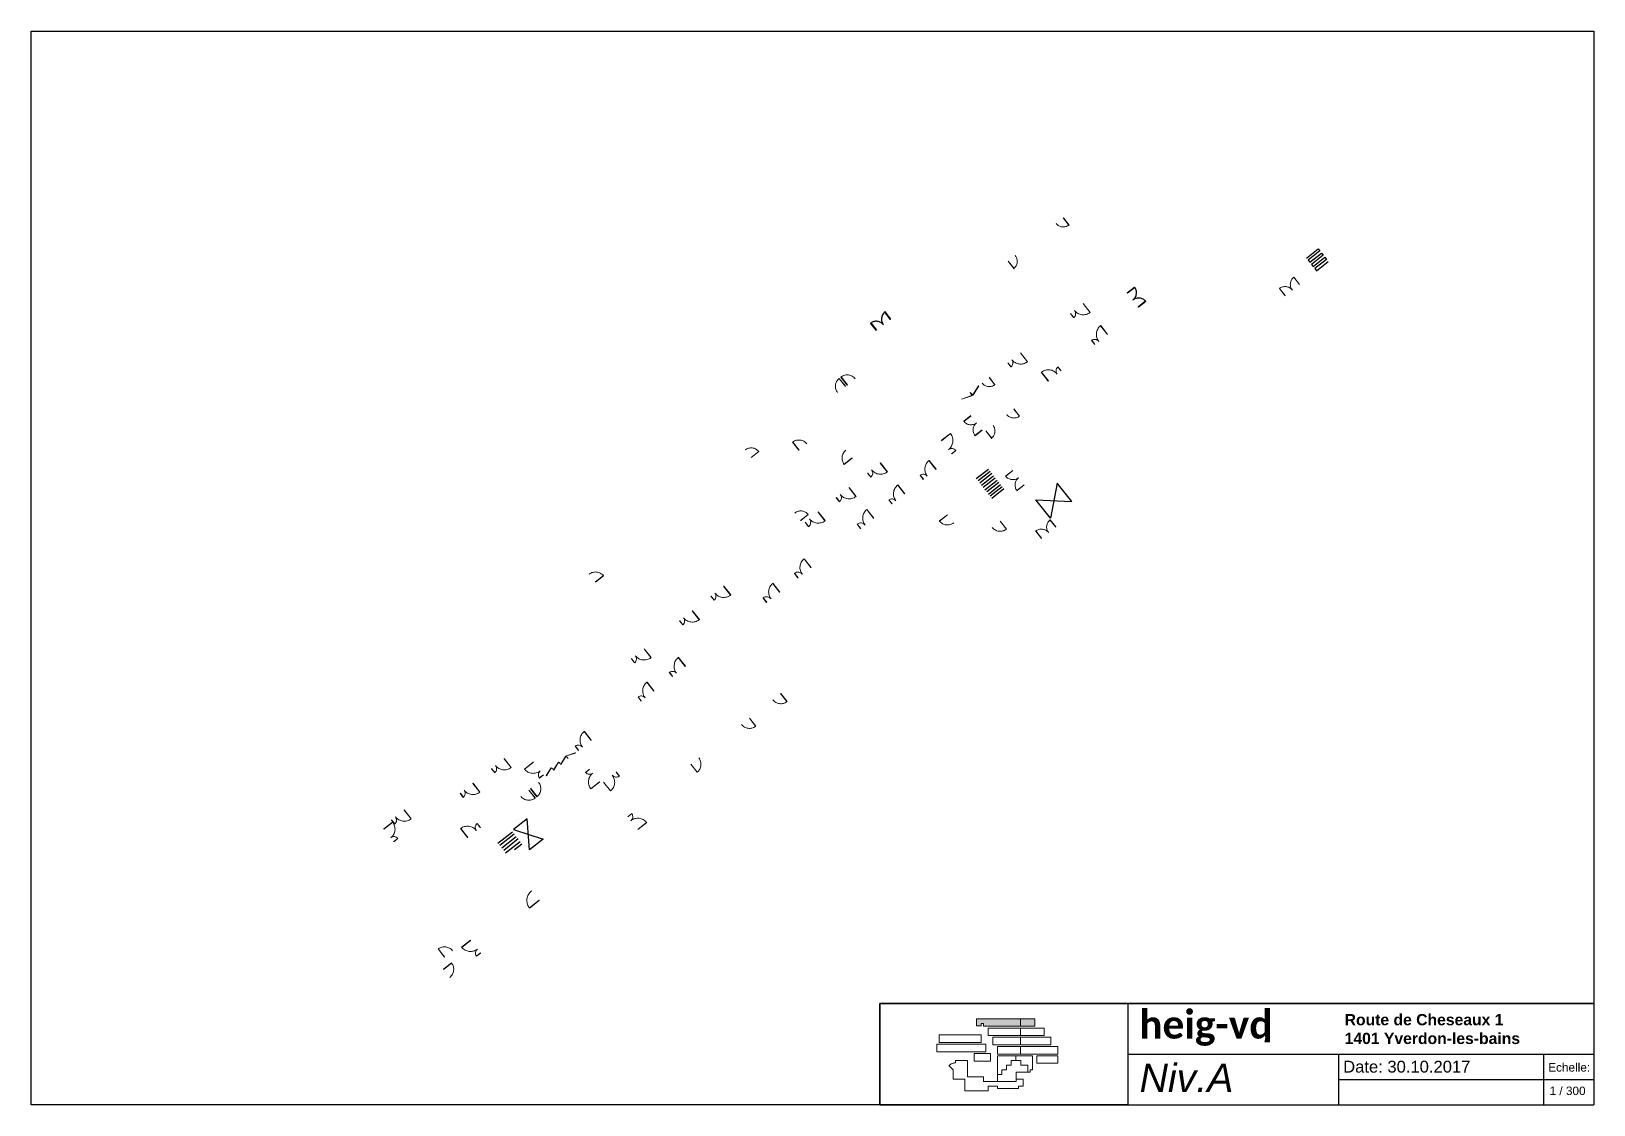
# Paper-space layout 'Cartouche A3' of a CAD drawing. Header units: metres, sheet in millimetres. Extents: x -54 to 354, y -39 to 242.
# The model-space entities are those that its viewports show. They can reach past a viewport. Long polylines and large blocks are cut down to what shows.
import ezdxf

# ---------------------------------------------------------------- set-up
doc = ezdxf.new("R2010")
doc.units = ezdxf.units.M
doc.header["$LTSCALE"] = 5080
for name, color, linetype in [('Axe batim.', 7, 'Continuous'), ('Detection incendie', 7, 'Continuous'), ('Gabarit', 7, 'Continuous'), ('HEIG-PORTES', 130, 'Continuous'), ('pourtour', 7, 'Continuous')]:
    doc.layers.add(name, color=color, linetype=linetype)
doc.styles.get("Standard").update_dxf_attribs({"font": 'arial.ttf', "height": 63})

# ---------------------------------------------------------------- blocks, each defined once
blk = doc.blocks.new('date')
at = {"layer": 'Gabarit', "color": 7, "linetype": 'Continuous', "lineweight": 0, "insert": (0, -3.29), "char_height": 3.1, "width": 53.4859, "attachment_point": 4}
blk.add_mtext(' Date: 30.10.2017', dxfattribs=at)
blk = doc.blocks.new('pourtour')
at = {"layer": 'Detection incendie', "linetype": 'Continuous', "lineweight": 0, "flags": 128}
blk.add_lwpolyline([(21.9, 4.35), (25.4, 4.35), (25.4, 4.78)], dxfattribs=at)
at = {"layer": 'pourtour', "linetype": 'Continuous', "lineweight": 0}
blk.add_line((25.36, 8.25), (25.36, 9.11), dxfattribs=at)
at = {"layer": 'pourtour', "linetype": 'Continuous', "lineweight": 0, "flags": 128}
for points in [[(19.3, 14.65), (28.86, 14.65), (28.86, 16.05), (18, 16.05), (18, 14.71), (18.9, 14.71), (18.9, 15.15), (19.3, 15.15), (19.3, 14.65)], [(26.23, 14.65), (26.23, 16.05)], [(11.06, 13.01), (18.9, 13.01), (18.9, 11.61), (11.06, 11.61), (11.06, 13.01)], [(20.16, 12.91), (20.16, 14.31), (30.6, 14.31), (30.6, 12.91), (20.16, 12.91)], [(21.03, 12.58), (31.9, 12.58), (31.9, 11.18), (21.03, 11.18), (21.03, 12.58)], [(26.23, 14.31), (26.23, 12.91)], [(26.23, 12.58), (26.23, 11.18)], [(10.63, 11.28), (19.76, 11.28), (19.76, 9.88), (10.63, 9.88), (10.63, 11.28)], [(17.56, 8.15), (17.56, 9.55), (20.63, 9.55), (20.63, 8.15), (17.56, 8.15)], [(33.2, 10.85), (21.9, 10.85), (21.9, 9.45), (33.2, 9.45), (33.2, 10.85)], [(26.23, 9.45), (26.23, 10.85)], [(29.26, 7.78), (29.26, 9.11), (33.2, 9.11), (33.2, 7.78), (29.26, 7.78)], [(27.56, 6.05), (27.56, 7.38), (26.26, 7.38), (26.26, 8.25), (24.5, 8.25), (24.5, 7.38), (23.63, 7.38), (23.63, 6.51), (22.76, 6.51), (22.76, 5.65), (21.9, 5.65)]]:
    blk.add_lwpolyline(points, dxfattribs=at)
blk.add_lwpolyline([(25.4, 6.05), (25.4, 6.05), (25.4, 6.05), (28, 6.05), (28, 6.48), (28.43, 6.48), (28.43, 9.11), (21.9, 9.11), (21.9, 4.35), (19.33, 4.35), (19.33, 5.21), (16.3, 5.21), (16.3, 8.25), (14.1, 8.25), (14.1, 7.81), (14.1, 7.81), (13.99, 7.81), (13.88, 7.8), (13.8, 7.78), (13.66, 7.75), (13.51, 7.71), (13.3, 7.61), (13.14, 7.52), (13.04, 7.45), (13, 7.41), (12.92, 7.34), (12.86, 7.29), (12.86, 7.29), (12.86, 7.29), (13.66, 6.49), (13.66, 5.61), (13.66, 4.75), (15.83, 4.75), (15.83, 2.58), (20.2, 2.58), (20.2, 3.45), (21.9, 3.45), (21.9, 3.01), (25.83, 3.01), (25.83, 3.45), (26.7, 3.45), (26.7, 4.78), (25.4, 4.78), (25.4, 4.78)], close=True, dxfattribs=at)

msp = doc.modelspace()

# ---------------------------------------------------------------- linework, layer by layer
at = {"layer": 'HEIG-PORTES', "linetype": 'Continuous', "lineweight": 18}
for p, q in [((2540504.96, 1181297.86), (2540505.51, 1181297.16)), ((2540504.97, 1181297.88), (2540505.53, 1181297.17)), ((2540499.56, 1181293.62), (2540500.12, 1181292.92)), ((2540499.58, 1181293.64), (2540500.14, 1181292.93)), ((2540528.06, 1181291.35), (2540527.5, 1181292.06)), ((2540528.07, 1181291.36), (2540527.52, 1181292.07)), ((2540511.22, 1181290.55), (2540511.92, 1181291.1)), ((2540511.96, 1181291.06), (2540511.25, 1181290.5)), ((2540513, 1181289.74), (2540512.29, 1181289.18)), ((2540512.33, 1181289.13), (2540513.04, 1181289.69)), ((2540526.66, 1181290.25), (2540526.1, 1181290.96)), ((2540526.67, 1181290.26), (2540526.12, 1181290.97)), ((2540487.48, 1181288.63), (2540488.03, 1181287.92)), ((2540488.08, 1181287.96), (2540487.53, 1181288.67)), ((2540512.29, 1181289.18), (2540512.33, 1181289.13)), ((2540486.67, 1181286.85), (2540486.11, 1181287.55)), ((2540486.16, 1181287.59), (2540486.71, 1181286.88)), ((2540488.03, 1181287.92), (2540488.08, 1181287.96)), ((2540497.71, 1181282.25), (2540498.27, 1181281.54)), ((2540497.73, 1181282.26), (2540498.28, 1181281.55)), ((2540496.67, 1181281.45), (2540496.11, 1181280.55)), ((2540496.69, 1181281.44), (2540496.13, 1181280.54)), ((2540495.01, 1181280.15), (2540496.02, 1181280.48)), ((2540495.01, 1181280.13), (2540496.02, 1181280.46)), ((2540500.11, 1181279.17), (2540500.67, 1181278.47)), ((2540500.13, 1181279.19), (2540500.68, 1181278.48)), ((2540495.93, 1181278.53), (2540495.22, 1181277.97)), ((2540495.22, 1181277.97), (2540495.23, 1181277.96)), ((2540495.23, 1181277.96), (2540495.94, 1181278.51)), ((2540496.32, 1181276.57), (2540497.03, 1181277.13)), ((2540496.33, 1181276.56), (2540496.32, 1181276.57)), ((2540497.04, 1181277.11), (2540496.33, 1181276.56)), ((2540497.38, 1181277.03), (2540497.94, 1181276.32)), ((2540497.4, 1181277.04), (2540497.96, 1181276.33)), ((2540500.03, 1181273.16), (2540499.32, 1181272.6)), ((2540500.04, 1181273.14), (2540499.34, 1181272.59)), ((2540501.13, 1181271.76), (2540500.42, 1181271.2)), ((2540501.14, 1181271.74), (2540500.44, 1181271.19)), ((2540504.22, 1181267.62), (2540503.66, 1181268.33)), ((2540504.23, 1181267.63), (2540503.68, 1181268.34)), ((2540502.82, 1181266.52), (2540502.26, 1181267.23)), ((2540502.83, 1181266.53), (2540502.28, 1181267.24)), ((2540457.22, 1181245.53), (2540456.37, 1181245.25)), ((2540457.23, 1181245.52), (2540456.37, 1181245.24)), ((2540454.39, 1181243.31), (2540454.87, 1181244.07)), ((2540454.4, 1181243.3), (2540454.88, 1181244.06)), ((2540455.1, 1181243.86), (2540455.57, 1181244.63)), ((2540455.11, 1181243.85), (2540455.59, 1181244.62)), ((2540455.81, 1181244.42), (2540456.28, 1181245.18)), ((2540455.82, 1181244.41), (2540456.29, 1181245.18))]:
    msp.add_line(p, q, dxfattribs=at)
at = {"layer": 'HEIG-PORTES', "linetype": 'Continuous', "lineweight": 20}
for p, q in [((2540505.67, 1181288.5), (2540505.97, 1181288.11)), ((2540505.99, 1181288.12), (2540505.68, 1181288.51)), ((2540507.59, 1181288.61), (2540506.91, 1181289.48)), ((2540506.92, 1181289.49), (2540507.6, 1181288.62)), ((2540505.97, 1181288.11), (2540505.99, 1181288.12)), ((2540508.62, 1181287.33), (2540508.6, 1181287.32)), ((2540508.6, 1181287.32), (2540509.28, 1181286.46)), ((2540509.3, 1181286.47), (2540508.62, 1181287.33)), ((2540508.04, 1181285.48), (2540507.73, 1181285.87)), ((2540507.75, 1181285.89), (2540508.05, 1181285.49)), ((2540508.05, 1181285.49), (2540508.04, 1181285.48)), ((2540509.28, 1181286.46), (2540509.3, 1181286.47)), ((2540499.53, 1181283.68), (2540499.84, 1181283.29)), ((2540499.86, 1181283.3), (2540499.55, 1181283.69)), ((2540501.46, 1181283.79), (2540500.78, 1181284.66)), ((2540500.79, 1181284.67), (2540501.47, 1181283.8)), ((2540483.05, 1181282.17), (2540483.04, 1181282.16)), ((2540483.04, 1181282.16), (2540483.65, 1181281.37)), ((2540483.67, 1181281.39), (2540483.05, 1181282.17)), ((2540483.21, 1181282.3), (2540483.22, 1181282.31)), ((2540483.83, 1181281.51), (2540483.21, 1181282.3)), ((2540483.22, 1181282.31), (2540483.84, 1181281.52)), ((2540499.84, 1181283.29), (2540499.86, 1181283.3)), ((2540502.81, 1181282.77), (2540502.83, 1181282.79)), ((2540503.49, 1181281.91), (2540502.81, 1181282.77)), ((2540502.83, 1181282.79), (2540503.51, 1181281.92)), ((2540504.44, 1181283.29), (2540504.43, 1181283.28)), ((2540504.43, 1181283.28), (2540504.74, 1181282.89)), ((2540504.75, 1181282.9), (2540504.44, 1181283.29)), ((2540504.74, 1181282.89), (2540504.75, 1181282.9)), ((2540483.65, 1181281.37), (2540483.67, 1181281.39)), ((2540483.84, 1181281.52), (2540483.83, 1181281.51)), ((2540503.51, 1181281.92), (2540503.49, 1181281.91)), ((2540478.48, 1181275.92), (2540478.5, 1181275.94)), ((2540479.1, 1181275.14), (2540478.48, 1181275.92)), ((2540478.5, 1181275.94), (2540479.12, 1181275.15)), ((2540493.03, 1181276.08), (2540493.92, 1181276.79)), ((2540493.93, 1181276.77), (2540493.04, 1181276.07)), ((2540493.92, 1181276.79), (2540493.93, 1181276.77)), ((2540475.17, 1181275.02), (2540474.42, 1181274.43)), ((2540474.42, 1181274.43), (2540474.43, 1181274.42)), ((2540474.43, 1181274.42), (2540475.18, 1181275)), ((2540475.18, 1181275), (2540475.17, 1181275.02)), ((2540479.12, 1181275.15), (2540479.1, 1181275.14)), ((2540483.52, 1181273.76), (2540484.3, 1181274.38)), ((2540484.3, 1181274.38), (2540484.32, 1181274.36)), ((2540494.44, 1181275.12), (2540494.03, 1181274.8)), ((2540494.05, 1181274.79), (2540494.45, 1181275.11)), ((2540494.45, 1181275.11), (2540494.44, 1181275.12)), ((2540483.53, 1181273.75), (2540483.52, 1181273.76)), ((2540484.32, 1181274.36), (2540483.53, 1181273.75)), ((2540485.84, 1181272.91), (2540485.82, 1181272.9)), ((2540485.82, 1181272.9), (2540486.13, 1181272.51)), ((2540486.15, 1181272.52), (2540485.84, 1181272.91)), ((2540487.06, 1181273.88), (2540487.08, 1181273.89)), ((2540487.74, 1181273.01), (2540487.06, 1181273.88)), ((2540487.08, 1181273.89), (2540487.76, 1181273.03)), ((2540487.76, 1181273.03), (2540487.74, 1181273.01)), ((2540491.84, 1181274.15), (2540491.82, 1181274.13)), ((2540491.82, 1181274.13), (2540492.5, 1181273.27)), ((2540492.52, 1181273.28), (2540491.84, 1181274.15)), ((2540492.5, 1181273.27), (2540492.52, 1181273.28)), ((2540484, 1181271.47), (2540484.01, 1181271.48)), ((2540484.68, 1181270.6), (2540484, 1181271.47)), ((2540484.01, 1181271.48), (2540484.69, 1181270.62)), ((2540486.13, 1181272.51), (2540486.15, 1181272.52)), ((2540488.77, 1181271.74), (2540488.76, 1181271.72)), ((2540488.76, 1181271.72), (2540489.44, 1181270.86)), ((2540489.45, 1181270.87), (2540488.77, 1181271.74)), ((2540491.26, 1181272.29), (2540490.95, 1181272.69)), ((2540490.97, 1181272.7), (2540491.28, 1181272.31)), ((2540491.28, 1181272.31), (2540491.26, 1181272.29)), ((2540482.77, 1181270.5), (2540482.76, 1181270.49)), ((2540482.76, 1181270.49), (2540483.06, 1181270.1)), ((2540483.08, 1181270.11), (2540482.77, 1181270.5)), ((2540483.06, 1181270.1), (2540483.08, 1181270.11)), ((2540484.69, 1181270.62), (2540484.68, 1181270.6)), ((2540487.89, 1181270.28), (2540487.9, 1181270.29)), ((2540488.19, 1181269.88), (2540487.89, 1181270.28)), ((2540487.9, 1181270.29), (2540488.21, 1181269.9)), ((2540480.01, 1181268.85), (2540479.26, 1181268.27)), ((2540479.26, 1181268.27), (2540479.28, 1181268.25)), ((2540479.28, 1181268.25), (2540480.02, 1181268.84)), ((2540480.02, 1181268.84), (2540480.01, 1181268.85)), ((2540493.62, 1181268.83), (2540492.84, 1181268.22)), ((2540492.85, 1181268.2), (2540493.64, 1181268.82)), ((2540493.64, 1181268.82), (2540493.62, 1181268.83)), ((2540492.84, 1181268.22), (2540492.85, 1181268.2)), ((2540498.78, 1181268.2), (2540498.79, 1181268.21)), ((2540499.39, 1181267.42), (2540498.78, 1181268.2)), ((2540498.79, 1181268.21), (2540499.41, 1181267.43)), ((2540499.41, 1181267.43), (2540499.39, 1181267.42)), ((2540459.98, 1181262.87), (2540459.19, 1181262.25)), ((2540459.19, 1181262.25), (2540459.2, 1181262.23)), ((2540459.2, 1181262.23), (2540459.99, 1181262.85)), ((2540459.99, 1181262.85), (2540459.98, 1181262.87)), ((2540470.51, 1181260.86), (2540470.49, 1181260.85)), ((2540470.49, 1181260.85), (2540470.8, 1181260.46)), ((2540470.82, 1181260.47), (2540470.51, 1181260.86)), ((2540471.73, 1181261.83), (2540471.75, 1181261.84)), ((2540472.41, 1181260.96), (2540471.73, 1181261.83)), ((2540471.75, 1181261.84), (2540472.43, 1181260.98)), ((2540472.43, 1181260.98), (2540472.41, 1181260.96)), ((2540468.67, 1181259.42), (2540468.68, 1181259.43)), ((2540469.35, 1181258.55), (2540468.67, 1181259.42)), ((2540468.68, 1181259.43), (2540469.36, 1181258.57)), ((2540470.8, 1181260.46), (2540470.82, 1181260.47)), ((2540467.44, 1181258.45), (2540467.42, 1181258.44)), ((2540467.42, 1181258.44), (2540467.73, 1181258.05)), ((2540467.75, 1181258.06), (2540467.44, 1181258.45)), ((2540467.73, 1181258.05), (2540467.75, 1181258.06)), ((2540469.36, 1181258.57), (2540469.35, 1181258.55)), ((2540462.72, 1181254.75), (2540462.71, 1181254.73)), ((2540462.71, 1181254.73), (2540463.02, 1181254.34)), ((2540463.03, 1181254.35), (2540462.72, 1181254.75)), ((2540463.95, 1181255.71), (2540463.96, 1181255.72)), ((2540464.63, 1181254.85), (2540463.95, 1181255.71)), ((2540463.96, 1181255.72), (2540464.64, 1181254.86)), ((2540464.64, 1181254.86), (2540464.63, 1181254.85)), ((2540467.31, 1181254.87), (2540467.29, 1181254.85)), ((2540467.29, 1181254.85), (2540467.97, 1181253.99)), ((2540467.99, 1181254), (2540467.31, 1181254.87)), ((2540463.02, 1181254.34), (2540463.03, 1181254.35)), ((2540466.42, 1181253.41), (2540466.44, 1181253.42)), ((2540466.73, 1181253.01), (2540466.42, 1181253.41)), ((2540466.44, 1181253.42), (2540466.75, 1181253.03)), ((2540466.75, 1181253.03), (2540466.73, 1181253.01)), ((2540467.97, 1181253.99), (2540467.99, 1181254)), ((2540464.24, 1181252.46), (2540464.23, 1181252.44)), ((2540464.23, 1181252.44), (2540464.91, 1181251.58)), ((2540464.92, 1181251.59), (2540464.24, 1181252.46)), ((2540464.91, 1181251.58), (2540464.92, 1181251.59)), ((2540463.36, 1181251), (2540463.37, 1181251.01)), ((2540463.66, 1181250.6), (2540463.36, 1181251)), ((2540463.37, 1181251.01), (2540463.68, 1181250.62)), ((2540463.68, 1181250.62), (2540463.66, 1181250.6)), ((2540477.31, 1181251.33), (2540477.33, 1181251.34)), ((2540477.93, 1181250.55), (2540477.31, 1181251.33)), ((2540477.33, 1181251.34), (2540477.95, 1181250.56)), ((2540477.95, 1181250.56), (2540477.93, 1181250.55)), ((2540474.25, 1181248.92), (2540474.26, 1181248.93)), ((2540474.86, 1181248.14), (2540474.25, 1181248.92)), ((2540474.26, 1181248.93), (2540474.88, 1181248.15)), ((2540458.11, 1181247.64), (2540458.09, 1181247.62)), ((2540458.09, 1181247.62), (2540458.77, 1181246.76)), ((2540458.79, 1181246.77), (2540458.11, 1181247.64)), ((2540474.88, 1181248.15), (2540474.86, 1181248.14)), ((2540457.22, 1181246.18), (2540457.24, 1181246.19)), ((2540457.53, 1181245.78), (2540457.22, 1181246.18)), ((2540457.24, 1181246.19), (2540457.55, 1181245.8)), ((2540457.55, 1181245.8), (2540457.53, 1181245.78)), ((2540458.77, 1181246.76), (2540458.79, 1181246.77)), ((2540449.04, 1181243.99), (2540449.03, 1181243.98)), ((2540449.03, 1181243.98), (2540449.34, 1181243.59)), ((2540449.35, 1181243.6), (2540449.04, 1181243.99)), ((2540450.27, 1181244.96), (2540450.28, 1181244.97)), ((2540450.95, 1181244.09), (2540450.27, 1181244.96)), ((2540450.28, 1181244.97), (2540450.96, 1181244.11)), ((2540450.96, 1181244.11), (2540450.95, 1181244.09)), ((2540453.12, 1181244.63), (2540452.26, 1181243.95)), ((2540452.26, 1181243.95), (2540452.27, 1181243.94)), ((2540452.27, 1181243.94), (2540453.13, 1181244.62)), ((2540453.13, 1181244.62), (2540453.12, 1181244.63)), ((2540458.62, 1181243.94), (2540458.23, 1181243.63)), ((2540458.24, 1181243.62), (2540458.63, 1181243.93)), ((2540458.63, 1181243.93), (2540458.62, 1181243.94)), ((2540468.54, 1181244.44), (2540468.52, 1181244.42)), ((2540468.52, 1181244.42), (2540469.14, 1181243.64)), ((2540469.16, 1181243.65), (2540468.54, 1181244.44)), ((2540447.2, 1181242.55), (2540447.22, 1181242.56)), ((2540447.88, 1181241.68), (2540447.2, 1181242.55)), ((2540447.22, 1181242.56), (2540447.9, 1181241.7)), ((2540449.34, 1181243.59), (2540449.35, 1181243.6)), ((2540453.7, 1181243.08), (2540454.1, 1181243.39)), ((2540453.72, 1181243.06), (2540453.7, 1181243.08)), ((2540454.11, 1181243.37), (2540453.72, 1181243.06)), ((2540454.1, 1181243.39), (2540454.11, 1181243.37)), ((2540458.23, 1181243.63), (2540458.24, 1181243.62)), ((2540458.73, 1181242.02), (2540459.6, 1181242.7)), ((2540459.61, 1181242.69), (2540458.75, 1181242.01)), ((2540459.6, 1181242.7), (2540459.61, 1181242.69)), ((2540460, 1181242.68), (2540459.98, 1181242.67)), ((2540459.98, 1181242.67), (2540460.66, 1181241.81)), ((2540460.67, 1181241.82), (2540460, 1181242.68)), ((2540461.22, 1181243.65), (2540461.24, 1181243.66)), ((2540461.53, 1181243.25), (2540461.22, 1181243.65)), ((2540461.24, 1181243.66), (2540461.55, 1181243.27)), ((2540461.55, 1181243.27), (2540461.53, 1181243.25)), ((2540469.14, 1181243.64), (2540469.16, 1181243.65)), ((2540445.98, 1181241.58), (2540445.96, 1181241.57)), ((2540445.96, 1181241.57), (2540446.27, 1181241.18)), ((2540446.29, 1181241.19), (2540445.98, 1181241.58)), ((2540446.27, 1181241.18), (2540446.29, 1181241.19)), ((2540447.9, 1181241.7), (2540447.88, 1181241.68)), ((2540452.68, 1181241.89), (2540452.69, 1181241.9)), ((2540453.3, 1181241.11), (2540452.68, 1181241.89)), ((2540452.69, 1181241.9), (2540453.31, 1181241.12)), ((2540452.87, 1181242.04), (2540452.85, 1181242.03)), ((2540452.85, 1181242.03), (2540453.47, 1181241.24)), ((2540453.49, 1181241.25), (2540452.87, 1181242.04)), ((2540453.31, 1181241.12), (2540453.3, 1181241.11)), ((2540453.47, 1181241.24), (2540453.49, 1181241.25)), ((2540458.75, 1181242.01), (2540458.73, 1181242.02)), ((2540460.66, 1181241.81), (2540460.67, 1181241.82)), ((2540440.48, 1181239.94), (2540440.5, 1181239.95)), ((2540441.16, 1181239.07), (2540440.48, 1181239.94)), ((2540440.5, 1181239.95), (2540441.18, 1181239.08)), ((2540462.35, 1181239.29), (2540462.75, 1181239.6)), ((2540462.36, 1181239.28), (2540462.35, 1181239.29)), ((2540462.76, 1181239.59), (2540462.36, 1181239.28)), ((2540462.75, 1181239.6), (2540462.76, 1181239.59)), ((2540438.49, 1181238.09), (2540439.36, 1181238.77)), ((2540438.51, 1181238.08), (2540438.49, 1181238.09)), ((2540439.37, 1181238.76), (2540438.51, 1181238.08)), ((2540439.25, 1181238.97), (2540439.24, 1181238.96)), ((2540439.24, 1181238.96), (2540439.55, 1181238.57)), ((2540439.56, 1181238.58), (2540439.25, 1181238.97)), ((2540439.36, 1181238.77), (2540439.37, 1181238.76)), ((2540439.55, 1181238.57), (2540439.56, 1181238.58)), ((2540441.18, 1181239.08), (2540441.16, 1181239.07)), ((2540446, 1181238.12), (2540446.02, 1181238.13)), ((2540446.68, 1181237.26), (2540446, 1181238.12)), ((2540446.02, 1181238.13), (2540446.7, 1181237.27)), ((2540447.63, 1181238.64), (2540447.62, 1181238.63)), ((2540447.62, 1181238.63), (2540447.92, 1181238.23)), ((2540447.94, 1181238.24), (2540447.63, 1181238.64)), ((2540447.92, 1181238.23), (2540447.94, 1181238.24)), ((2540464.19, 1181238.73), (2540463.33, 1181238.05)), ((2540463.33, 1181238.05), (2540463.34, 1181238.04)), ((2540463.34, 1181238.04), (2540464.21, 1181238.72)), ((2540464.21, 1181238.72), (2540464.19, 1181238.73)), ((2540439.86, 1181237.16), (2540439.47, 1181236.85)), ((2540439.47, 1181236.85), (2540439.48, 1181236.84)), ((2540439.48, 1181236.84), (2540439.88, 1181237.15)), ((2540439.88, 1181237.15), (2540439.86, 1181237.16)), ((2540446.7, 1181237.27), (2540446.68, 1181237.26)), ((2540452.73, 1181230.37), (2540453.68, 1181231.11)), ((2540452.75, 1181230.35), (2540452.73, 1181230.37)), ((2540453.69, 1181231.09), (2540452.75, 1181230.35)), ((2540453.68, 1181231.11), (2540453.69, 1181231.09)), ((2540446.97, 1181227.21), (2540446.11, 1181226.53)), ((2540446.12, 1181226.51), (2540446.99, 1181227.19)), ((2540446.99, 1181227.19), (2540446.97, 1181227.21)), ((2540443.81, 1181226.35), (2540443.82, 1181226.36)), ((2540444.43, 1181225.56), (2540443.81, 1181226.35)), ((2540443.82, 1181226.36), (2540444.44, 1181225.57)), ((2540444.44, 1181225.57), (2540444.43, 1181225.56)), ((2540446.11, 1181226.53), (2540446.12, 1181226.51)), ((2540447.56, 1181225.66), (2540447.95, 1181225.97)), ((2540447.57, 1181225.64), (2540447.56, 1181225.66)), ((2540447.96, 1181225.95), (2540447.57, 1181225.64)), ((2540447.95, 1181225.97), (2540447.96, 1181225.95)), ((2540444.33, 1181224.36), (2540445.11, 1181224.98)), ((2540444.34, 1181224.35), (2540444.33, 1181224.36)), ((2540445.12, 1181224.97), (2540444.34, 1181224.35)), ((2540445.11, 1181224.98), (2540445.12, 1181224.97))]:
    msp.add_line(p, q, dxfattribs=at)
at = {"layer": 'HEIG-PORTES', "flags": 128}
for points in [[(2540505.53, 1181297.17), (2540505.51, 1181297.16)], [(2540528.75, 1181293.94), (2540529.89, 1181294.84), (2540530.05, 1181294.63), (2540528.91, 1181293.74), (2540529.07, 1181293.53), (2540530.21, 1181294.43), (2540530.37, 1181294.22), (2540529.23, 1181293.32), (2540529.4, 1181293.12), (2540530.54, 1181294.01), (2540530.7, 1181293.8), (2540529.56, 1181292.91), (2540529.72, 1181292.7), (2540530.86, 1181293.6)], [(2540500.12, 1181292.92), (2540500.14, 1181292.93)], [(2540527.5, 1181292.06), (2540527.52, 1181292.07)], [(2540511.22, 1181290.55), (2540511.25, 1181290.5)], [(2540511.92, 1181291.1), (2540511.96, 1181291.06)], [(2540513.04, 1181289.69), (2540513, 1181289.74)], [(2540526.1, 1181290.96), (2540526.12, 1181290.97)], [(2540487.53, 1181288.67), (2540487.48, 1181288.63)], [(2540486.11, 1181287.55), (2540486.16, 1181287.59)], [(2540507.73, 1181285.87), (2540507.75, 1181285.89)], [(2540496.11, 1181280.55), (2540496.13, 1181280.54)], [(2540496.67, 1181281.45), (2540496.69, 1181281.44)], [(2540498.27, 1181281.54), (2540498.28, 1181281.55)], [(2540495.01, 1181280.15), (2540495.01, 1181280.13)], [(2540496.02, 1181280.48), (2540496.02, 1181280.46)], [(2540500.67, 1181278.47), (2540500.68, 1181278.48)], [(2540497.94, 1181276.32), (2540497.96, 1181276.33)], [(2540496.45, 1181272.36), (2540497.63, 1181273.29)], [(2540497.8, 1181273.07), (2540496.62, 1181272.14)], [(2540497.97, 1181272.86), (2540496.79, 1181271.93)], [(2540490.95, 1181272.69), (2540490.97, 1181272.7)], [(2540496.96, 1181271.71), (2540498.14, 1181272.64)], [(2540498.31, 1181272.42), (2540497.13, 1181271.5)], [(2540497.3, 1181271.28), (2540498.48, 1181272.21)], [(2540498.64, 1181271.99), (2540497.47, 1181271.07)], [(2540497.63, 1181270.85), (2540498.81, 1181271.78)], [(2540498.98, 1181271.56), (2540497.8, 1181270.64)], [(2540499.15, 1181271.35), (2540497.97, 1181270.42)], [(2540499.34, 1181272.59), (2540499.32, 1181272.6)], [(2540500.42, 1181271.2), (2540500.44, 1181271.19)], [(2540503.66, 1181268.33), (2540503.68, 1181268.34)], [(2540502.26, 1181267.23), (2540502.28, 1181267.24)], [(2540457.23, 1181245.52), (2540457.22, 1181245.53)], [(2540454.88, 1181244.06), (2540454.87, 1181244.07)], [(2540455.11, 1181243.85), (2540455.1, 1181243.86)], [(2540455.59, 1181244.62), (2540455.57, 1181244.63)], [(2540455.82, 1181244.41), (2540455.81, 1181244.42)], [(2540456.29, 1181245.18), (2540456.28, 1181245.18)], [(2540456.37, 1181245.24), (2540456.37, 1181245.25)], [(2540454.4, 1181243.3), (2540454.39, 1181243.31)], [(2540449.66, 1181236.7), (2540451.08, 1181237.81)], [(2540451.26, 1181237.57), (2540449.85, 1181236.46)], [(2540450.03, 1181236.23), (2540451.45, 1181237.34)], [(2540451.63, 1181237.11), (2540450.22, 1181235.99)], [(2540450.4, 1181235.76), (2540451.82, 1181236.87)], [(2540451.29, 1181236.08), (2540452, 1181236.64)]]:
    msp.add_lwpolyline(points, dxfattribs=at)
for points in [[(2540504.36, 1181271.93), (2540503.7, 1181268.49), (2540502.28, 1181270.3), (2540505.79, 1181270.13)], [(2540452.74, 1181236.05), (2540452.53, 1181239.08), (2540451.19, 1181238.03), (2540454.08, 1181237.1)]]:
    msp.add_lwpolyline(points, close=True, dxfattribs=at)
at = {"layer": 'HEIG-PORTES', "linetype": 'Continuous', "lineweight": 0, "flags": 128}
for points in [[(2540480.99, 1181269.1), (2540481.66, 1181268.25), (2540481.64, 1181268.23), (2540480.97, 1181269.09), (2540480.99, 1181269.1)], [(2540486.43, 1181268.49), (2540485.75, 1181269.35), (2540485.74, 1181269.34), (2540486.41, 1181268.48), (2540486.43, 1181268.49)], [(2540479.7, 1181268.09), (2540480.04, 1181267.66), (2540480.05, 1181267.67), (2540479.71, 1181268.1), (2540479.7, 1181268.09)], [(2540485.14, 1181267.48), (2540484.8, 1181267.91), (2540484.81, 1181267.92), (2540485.15, 1181267.49), (2540485.14, 1181267.48)], [(2540480.29, 1181263.67), (2540479.62, 1181264.53), (2540479.6, 1181264.52), (2540480.28, 1181263.66), (2540480.29, 1181263.67)], [(2540479, 1181262.66), (2540478.66, 1181263.09), (2540478.68, 1181263.1), (2540479.02, 1181262.67), (2540479, 1181262.66)], [(2540475.94, 1181260.25), (2540475.6, 1181260.68), (2540475.61, 1181260.69), (2540475.95, 1181260.26), (2540475.94, 1181260.25)], [(2540477.23, 1181261.26), (2540476.55, 1181262.12), (2540476.54, 1181262.11), (2540477.21, 1181261.25), (2540477.23, 1181261.26)]]:
    msp.add_lwpolyline(points, dxfattribs=at)
at = {"layer": 'HEIG-PORTES', "linetype": 'Continuous', "lineweight": 18}
for centre, radius, start, end in [((2540504.97, 1181297.88), 0.9, 218.1665, 308.1665), ((2540499.56, 1181293.62), 0.9, 308.1665, 38.1665), ((2540528.07, 1181291.36), 0.9, 128.1665, 218.1665), ((2540526.66, 1181290.25), 0.9, 38.1665, 128.1665), ((2540495.01, 1181280.13), 1.06, 18.1665, 38.1665), ((2540496.69, 1181281.44), 1.06, 218.1665, 238.1665), ((2540497.73, 1181282.26), 0.9, 218.1665, 308.1665), ((2540495.93, 1181278.52), 0.894, 217.8086, 308.3055), ((2540497.04, 1181277.11), 0.9, 128.1665, 218.1665), ((2540497.38, 1181277.03), 0.9, 308.1665, 38.1665), ((2540500.13, 1181279.19), 0.9, 218.1665, 308.1665), ((2540500.03, 1181273.16), 0.9, 218.1665, 308.1665), ((2540501.14, 1181271.74), 0.9, 128.1665, 218.1665), ((2540504.23, 1181267.63), 0.9, 128.1665, 218.1665), ((2540502.82, 1181266.52), 0.9, 38.1665, 128.1665), ((2540454.39, 1181243.31), 0.9, 38.1665, 58.1665), ((2540455.1, 1181243.86), 0.9, 38.1665, 58.1665), ((2540455.81, 1181244.42), 0.9, 38.1665, 58.1665), ((2540457.22, 1181245.53), 0.9, 198.1665, 218.1665)]:
    msp.add_arc(centre, radius, start, end, dxfattribs=at)
at = {"layer": 'HEIG-PORTES'}
for centre, start, end in [((2540511.22, 1181290.55), 308.1665, 38.165), ((2540512.33, 1181289.13), 38.1665, 128.1665), ((2540488.08, 1181287.96), 128.1665, 218.1665), ((2540486.67, 1181286.85), 38.1665, 128.165)]:
    msp.add_arc(centre, 0.9, start, end, dxfattribs=at)
at = {"layer": 'HEIG-PORTES', "linetype": 'Continuous', "lineweight": 20}
for centre, radius, start, end in [((2540505.67, 1181288.5), 0.5, 310.4571, 33.5775), ((2540506.92, 1181289.49), 1.1, 218.1665, 307.2681), ((2540509.3, 1181286.47), 1.1, 129.065, 218.1665), ((2540508.04, 1181285.48), 0.5, 38.1665, 128.1665), ((2540499.53, 1181283.68), 0.5, 310.4571, 33.5775), ((2540500.79, 1181284.67), 1.1, 218.1665, 307.2681), ((2540483.67, 1181281.39), 1, 129.3511, 218.1665), ((2540483.83, 1181281.51), 1, 38.1665, 126.9819), ((2540503.49, 1181281.91), 1.1, 38.1665, 127.2681), ((2540504.75, 1181282.9), 0.5, 130.4571, 218.1665), ((2540479.1, 1181275.14), 1, 38.1665, 126.9819), ((2540493.03, 1181276.08), 1.13, 308.1665, 37.2681), ((2540474.43, 1181274.42), 0.95, 39.3511, 128.1665), ((2540484.32, 1181274.36), 1, 128.1665, 216.9819), ((2540494.05, 1181274.79), 0.516, 40.4571, 123.5775), ((2540485.82, 1181272.9), 0.5, 310.4571, 33.5775), ((2540487.08, 1181273.89), 1.1, 218.1665, 307.2681), ((2540492.52, 1181273.28), 1.1, 129.065, 218.1665), ((2540489.45, 1181270.87), 1.1, 129.065, 218.1665), ((2540491.26, 1181272.29), 0.5, 38.1665, 128.1665), ((2540482.76, 1181270.49), 0.5, 310.4571, 38.1665), ((2540484.01, 1181271.48), 1.1, 218.1665, 307.2681), ((2540488.19, 1181269.88), 0.5, 42.7555, 125.8759), ((2540479.28, 1181268.25), 0.95, 39.2877, 128.1031), ((2540493.62, 1181268.83), 1, 219.3511, 308.1665), ((2540498.79, 1181268.21), 1, 218.1665, 306.9819), ((2540459.2, 1181262.23), 1, 39.3511, 128.1665), ((2540470.49, 1181260.85), 0.5, 310.4571, 38.1665), ((2540471.75, 1181261.84), 1.1, 218.1665, 307.2681), ((2540467.42, 1181258.44), 0.5, 310.4571, 38.1665), ((2540468.68, 1181259.43), 1.1, 218.1665, 307.2681), ((2540462.71, 1181254.73), 0.5, 310.4571, 38.1665), ((2540463.96, 1181255.72), 1.1, 218.1665, 307.2681), ((2540467.99, 1181254), 1.1, 129.065, 218.1665), ((2540466.73, 1181253.01), 0.5, 38.1665, 125.8759), ((2540464.92, 1181251.59), 1.1, 129.065, 218.1665), ((2540463.66, 1181250.6), 0.5, 42.7555, 125.8759), ((2540477.33, 1181251.34), 1, 218.1665, 306.9819), ((2540458.79, 1181246.77), 1.1, 129.065, 218.1665), ((2540474.26, 1181248.93), 1, 218.1665, 306.9819), ((2540457.53, 1181245.79), 0.497, 37.8549, 125.9961), ((2540449.03, 1181243.98), 0.5, 310.4571, 33.5775), ((2540450.28, 1181244.97), 1.1, 218.1665, 307.2681), ((2540453.12, 1181244.63), 1.1, 219.065, 308.1665), ((2540468.52, 1181244.42), 1, 309.3511, 38.1665), ((2540452.85, 1181242.03), 1, 309.3511, 38.1665), ((2540454.11, 1181243.37), 0.5, 132.7555, 215.8759), ((2540458.62, 1181243.94), 0.5, 220.4571, 308.1665), ((2540459.61, 1181242.69), 1.1, 128.1665, 217.2681), ((2540459.98, 1181242.67), 1.1, 309.065, 38.1665), ((2540461.24, 1181243.66), 0.5, 218.1665, 305.8759), ((2540445.96, 1181241.57), 0.5, 310.4571, 33.5775), ((2540447.22, 1181242.56), 1.1, 218.1665, 307.2681), ((2540452.69, 1181241.9), 1, 218.1665, 306.9819), ((2540439.24, 1181238.96), 0.5, 310.4695, 38.1541), ((2540440.5, 1181239.95), 1.1, 218.1665, 307.2681), ((2540462.35, 1181239.29), 0.5, 308.1789, 35.8636), ((2540438.49, 1181238.09), 1.1, 308.1665, 37.2681), ((2540446.68, 1181237.26), 1.1, 38.1665, 127.2681), ((2540447.94, 1181238.24), 0.5, 130.4571, 218.1665), ((2540463.34, 1181238.04), 1.1, 39.065, 128.1665), ((2540439.48, 1181236.84), 0.5, 40.4571, 128.1665), ((2540453.69, 1181231.09), 1.2, 128.1665, 216.9819), ((2540444.43, 1181225.56), 1, 38.1665, 126.9819), ((2540446.97, 1181227.21), 1.1, 219.065, 308.1665), ((2540447.96, 1181225.95), 0.5, 128.1789, 215.8636), ((2540444.33, 1181224.36), 1, 308.1665, 36.9819)]:
    msp.add_arc(centre, radius, start, end, dxfattribs=at)
at = {"layer": 'HEIG-PORTES', "linetype": 'Continuous', "lineweight": 0}
for centre, radius, start, end in [((2540479.7, 1181268.09), 0.552, 310.4126, 38.0423), ((2540480.99, 1181269.1), 1.09, 218.1731, 307.099), ((2540486.43, 1181268.49), 1.09, 129.2341, 218.16), ((2540485.14, 1181267.48), 0.552, 38.2907, 125.9205), ((2540480.29, 1181263.67), 1.09, 129.2341, 218.16), ((2540479, 1181262.66), 0.552, 38.2907, 125.9205), ((2540475.94, 1181260.25), 0.552, 38.2907, 125.9205), ((2540477.23, 1181261.26), 1.09, 129.2341, 218.16)]:
    msp.add_arc(centre, radius, start, end, dxfattribs=at)

psp = doc.layouts.new('Cartouche A3')

# ---------------------------------------------------------------- hatches: boundary and pattern name
at = {"layer": 'Axe batim.', "linetype": 'Continuous', "lineweight": 0}
h = psp.add_hatch(color=256, dxfattribs=at)
h.paths.add_polyline_path([(204.48, -16.3), (192.95, -16.3), (192.95, -18.16), (194.21, -18.16), (194.21, -17.56), (194.77, -17.56), (194.77, -18.26), (204.48, -18.26)])
h.paths.add_polyline_path([(208.17, -16.3), (204.48, -16.3), (204.48, -18.26), (208.17, -18.26)])
at = {"layer": 'Detection incendie', "linetype": 'Continuous', "lineweight": 0}
h = psp.add_hatch(color=256, dxfattribs=at)
h.paths.add_polyline_path([(204.48, -16.3), (192.95, -16.3), (192.95, -18.16), (194.21, -18.16), (194.21, -17.56), (194.77, -17.56), (194.77, -18.26), (204.48, -18.26)])
h.paths.add_polyline_path([(208.17, -16.3), (204.48, -16.3), (204.48, -18.26), (208.17, -18.26)])
at = {"layer": 'Detection incendie', "linetype": 'Continuous', "lineweight": 20, "true_color": 0xfcfcfc}
h = psp.add_hatch(color=7, dxfattribs=at)
h.paths.add_polyline_path([(269.57, -19.31), (269.02, -20.71), (268.37, -21.33), (268.14, -22.44), (269.57, -22.44)], flags=16)
h.paths.add_polyline_path([(233.63, -12.3), (271.42, -12.3), (271.42, -25.89), (233.63, -25.89)], flags=9)

# ---------------------------------------------------------------- linework, layer by layer
at = {"layer": 'Gabarit', "lineweight": 30}
for p, q in [((-53.86, 241.56), (354.15, 241.56)), ((-53.86, 97.45), (-53.86, 241.56)), ((354.15, 241.56), (354.15, -38.76)), ((-53.86, -38.76), (-53.86, 97.45)), ((354.15, -12.35), (167.76, -12.35)), ((232.47, -25.55), (354.15, -25.55)), ((287.51, -25.55), (287.51, -38.76)), ((340.99, -25.52), (340.99, -38.73)), ((287.51, -32.15), (354.15, -32.15)), ((10.45, -38.76), (-53.86, -38.76)), ((167.76, -38.76), (10.45, -38.76)), ((167.76, -38.76), (354.15, -38.76))]:
    psp.add_line(p, q, dxfattribs=at)
at = {"layer": 'Gabarit'}
for p, q in [((167.76, -12.35), (167.76, -38.76)), ((232.47, -12.34), (232.47, -35.97)), ((232.47, -12.35), (354.15, -12.35)), ((354.15, -12.58), (354.15, -38.76))]:
    psp.add_line(p, q, dxfattribs=at)
psp.add_lwpolyline([(-53.86, 241.56), (354.15, 241.56), (354.15, -12.35), (167.76, -12.35), (167.76, -38.76), (-16, -38.76), (-53.86, -38.76), (-53.86, 81.6)], close=True, dxfattribs=at)
at = {"layer": 'Gabarit', "color": 7, "linetype": 'Continuous', "lineweight": 30, "flags": 128}
psp.add_lwpolyline([(167.76, -12.35), (232.47, -12.35), (232.47, -38.76), (167.76, -38.76)], close=True, dxfattribs=at)

# ---------------------------------------------------------------- block references
at = {"xscale": 1.400000000000005, "yscale": 1.400000000000005, "zscale": 1.400000000000005}
psp.add_blockref('pourtour', (167.76, -38.76), dxfattribs=at)
at = {"layer": 'Gabarit', "color": 7, "linetype": 'Continuous', "lineweight": 0}
psp.add_blockref('date', (287.51, -25.55), dxfattribs=at)

# ---------------------------------------------------------------- texts
at = {"layer": 'Gabarit', "attachment_point": 1}
for s, insert, char_height, width in [('{\\fCalibri|b1|i0|c238|p34;\\C1;heig-vd}', (235.46, -14.14), 7.3382, 55.0366), ('{\\fArial|b1|i0|c238|p34;Route de Cheseaux 1\\P1401 Yverdon-les-bains}', (289.1, -15.08), 2.9353, 65.5059), ('{\\fArial|b0|i1|c238|p34;Niv.A}', (235.56, -28.07), 7.3382, 41.2839), ('{\\fArial|b0|i0|c238|p34;Echelle:}', (342.26, -27.9), 2.2015, 12.0313), ('{\\fArial|b0|i0|c238|p34;1 / \\fArial|b0|i0|c0|p34;300}', (342.61, -34.03), 2.2015, 9.9081)]:
    psp.add_mtext(s, dxfattribs=dict(at, insert=insert, char_height=char_height, width=width))

# ---------------------------------------------------------------- viewports
at = {"layer": 'Gabarit'}
vp = psp.add_viewport(center=(150.15, 101.4), size=(408, 280.3198), view_center_point=(2540480.43, 1181263.62), view_height=105.0111, dxfattribs=at)
vp.dxf.flags = 0x10000  # cut along an outline
vp.dxf.clipping_boundary_handle = psp.add_lwpolyline([(-53.86, 241.56), (354.15, 241.56), (354.15, -12.35), (167.76, -12.35), (167.76, -38.76), (-16, -38.76), (-53.86, -38.76), (-53.86, 81.6)], format="xyb", close=True, dxfattribs={"invisible": 1}).dxf.handle

doc.saveas('drawing.dxf')
